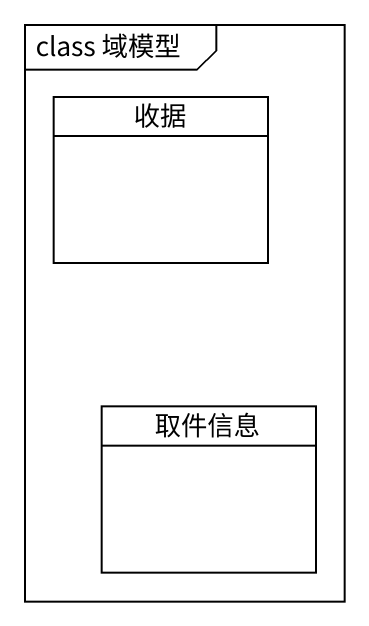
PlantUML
@startuml
mainframe class 域模型
hide circle
hide empty members
class 收据
class 取件信息
@enduml
